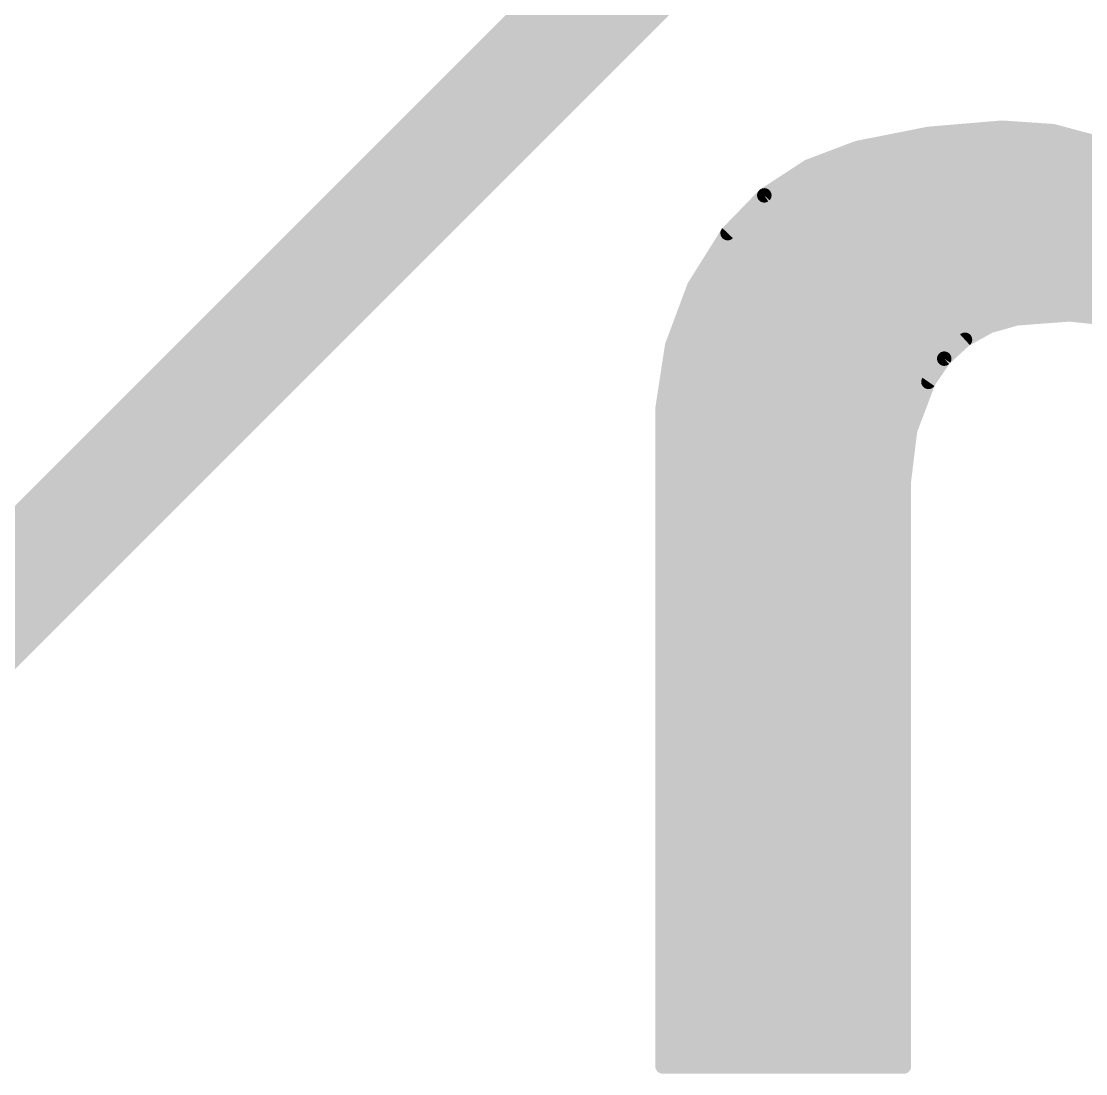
# Model space of a CAD drawing. Extents: x -20 to 87, y -16 to 68.
# Drawn here: x 2.314 to 4.186, y 48.438 to 50.289 of the extents above; entities that cross this region are included whole.
import ezdxf

# ---------------------------------------------------------------- set-up
doc = ezdxf.new("R2010")
doc.units = 0
doc.layers.add('1', color=12, linetype='CONTINUOUS')
doc.layers.add('22', color=40, linetype='CONTINUOUS')

msp = doc.modelspace()

# ---------------------------------------------------------------- linework, layer by layer
at = {"layer": '1', "const_width": 0.2032}
msp.add_lwpolyline([(1.79, 48.78), (4.66, 51.65)], dxfattribs=at)
at = {"layer": '22', "const_width": 0.0254}
for points in [[(4.0386, 50.1015), (3.9106, 50.0908)], [(4.128, 50.0954), (4.0386, 50.1015)], [(4.2146, 50.0722), (4.128, 50.0954)], [(3.9106, 50.0908), (3.7846, 50.0659)], [(3.9006, 50.0888), (4.1525, 50.0888)], [(3.7846, 50.0659), (3.698, 50.0332)], [(3.778, 50.0634), (4.2326, 50.0634)], [(3.7106, 50.038), (4.2847, 50.038)], [(3.698, 50.0332), (3.6205, 49.9825)], [(3.6665, 50.0126), (4.3234, 50.0126)], [(3.6205, 49.9825), (3.556, 49.9161)], [(3.6277, 49.9872), (4.3588, 49.9872)], [(3.6004, 49.9618), (4.3916, 49.9618)], [(3.5757, 49.9364), (4.418, 49.9364)], [(3.556, 49.9161), (3.4972, 49.8222)], [(3.5528, 49.911), (4.4443, 49.911)], [(3.5369, 49.8856), (4.47, 49.8856)], [(3.521, 49.8602), (4.4941, 49.8602)], [(3.5051, 49.8348), (4.5192, 49.8348)], [(3.4972, 49.8222), (3.4585, 49.7183)], [(3.4924, 49.8094), (5.908, 49.8094)], [(3.483, 49.784), (5.908, 49.784)], [(3.4735, 49.7586), (4.0374, 49.7586)], [(4.0165, 49.7527), (4.064, 49.7662)], [(4.064, 49.7662), (4.1568, 49.7732)], [(4.1568, 49.7732), (4.2494, 49.7637)], [(3.9734, 49.7286), (4.0165, 49.7527)], [(3.4641, 49.7332), (3.9817, 49.7332)], [(3.9369, 49.6953), (3.9734, 49.7286)], [(3.4585, 49.7183), (3.4417, 49.6087)], [(3.4569, 49.7078), (3.9506, 49.7078)], [(3.453, 49.6824), (3.9282, 49.6824)], [(3.9091, 49.6545), (3.9369, 49.6953)], [(3.4491, 49.657), (3.9108, 49.657)], [(3.8769, 49.5695), (3.9091, 49.6545)], [(3.4452, 49.6316), (3.9004, 49.6316)], [(3.4417, 49.6087), (3.4417, 48.4505)], [(3.4417, 49.6062), (3.8908, 49.6062)], [(3.4417, 49.5808), (3.8811, 49.5808)], [(3.4417, 49.5554), (3.8751, 49.5554)], [(3.8659, 49.4792), (3.8769, 49.5695)], [(3.4417, 49.53), (3.8721, 49.53)], [(3.4417, 49.5046), (3.869, 49.5046)], [(3.4417, 49.4792), (3.8659, 49.4792)], [(3.8659, 48.4505), (3.8659, 49.4792)], [(3.4417, 49.4538), (3.8659, 49.4538)], [(3.4417, 49.4284), (3.8659, 49.4284)], [(3.4417, 49.403), (3.8659, 49.403)], [(3.4417, 49.3776), (3.8659, 49.3776)], [(3.4417, 49.3522), (3.8659, 49.3522)], [(3.4417, 49.3268), (3.8659, 49.3268)], [(3.4417, 49.3014), (3.8659, 49.3014)], [(3.4417, 49.276), (3.8659, 49.276)], [(3.4417, 49.2506), (3.8659, 49.2506)], [(3.4417, 49.2252), (3.8659, 49.2252)], [(3.4417, 49.1998), (3.8659, 49.1998)], [(3.4417, 49.1744), (3.8659, 49.1744)], [(3.4417, 49.149), (3.8659, 49.149)], [(3.4417, 49.1236), (3.8659, 49.1236)], [(3.4417, 49.0982), (3.8659, 49.0982)], [(3.4417, 49.0728), (3.8659, 49.0728)], [(3.4417, 49.0474), (3.8659, 49.0474)], [(3.4417, 49.022), (3.8659, 49.022)], [(3.4417, 48.9966), (3.8659, 48.9966)], [(3.4417, 48.9712), (3.8659, 48.9712)], [(3.4417, 48.9458), (3.8659, 48.9458)], [(3.4417, 48.9204), (3.8659, 48.9204)], [(3.4417, 48.895), (3.8659, 48.895)], [(3.4417, 48.8696), (3.8659, 48.8696)], [(3.4417, 48.8442), (3.8659, 48.8442)], [(3.4417, 48.8188), (3.8659, 48.8188)], [(3.4417, 48.7934), (3.8659, 48.7934)], [(3.4417, 48.768), (3.8659, 48.768)], [(3.4417, 48.7426), (3.8659, 48.7426)], [(3.4417, 48.7172), (3.8659, 48.7172)], [(3.4417, 48.6918), (3.8659, 48.6918)], [(3.4417, 48.6664), (3.8659, 48.6664)], [(3.4417, 48.641), (3.8659, 48.641)], [(3.4417, 48.6156), (3.8659, 48.6156)], [(3.4417, 48.5902), (3.8659, 48.5902)], [(3.4417, 48.5648), (3.8659, 48.5648)], [(3.4417, 48.5394), (3.8659, 48.5394)], [(3.4417, 48.514), (3.8659, 48.514)], [(3.4417, 48.4886), (3.8659, 48.4886)], [(3.4417, 48.4632), (3.8659, 48.4632)], [(3.4417, 48.4505), (3.8659, 48.4505)]]:
    msp.add_lwpolyline(points, dxfattribs=at)
at = {"layer": '22', "const_width": 0.0127}
for points in [[(4.039, 50.1078, 1), (4.0382, 50.0952)], [(4.0391, 50.0952, 1), (4.0381, 50.1078)], [(4.1296, 50.1015, 1), (4.1264, 50.0892)], [(4.1276, 50.089, 1), (4.1284, 50.1017)], [(3.9006, 50.0951, 1), (3.9006, 50.0825)], [(3.9101, 50.0971, 1), (3.9111, 50.0845)], [(3.9118, 50.0846, 1), (3.9094, 50.097)], [(4.1525, 50.0825, 1), (4.1525, 50.0951)], [(3.778, 50.0697, 1), (3.778, 50.0571)], [(3.7834, 50.0721, 1), (3.7858, 50.0597)], [(3.7868, 50.06, 1), (3.7824, 50.0718)], [(3.7106, 50.0444, 1), (3.7106, 50.0317)], [(3.6957, 50.0392, 1), (3.7002, 50.0273)], [(3.7014, 50.0279, 1), (3.6945, 50.0386)], [(3.6665, 50.0189, 1), (3.6665, 50.0063)], [(3.6251, 49.9781, 1), (3.616, 49.9869)], [(3.6277, 49.9935, 1), (3.6277, 49.9809)], [(3.617, 49.9878, 1), (3.624, 49.9772)], [(3.6004, 49.9682, 1), (3.6004, 49.9555)], [(3.5757, 49.9427, 1), (3.5757, 49.9301)], [(3.5528, 49.9173, 1), (3.5528, 49.9047)], [(3.5514, 49.9205, 1), (3.5606, 49.9117)], [(3.5614, 49.9127, 1), (3.5506, 49.9195)], [(3.5369, 49.892, 1), (3.5369, 49.8793)], [(3.521, 49.8665, 1), (3.521, 49.8539)], [(3.5051, 49.8411, 1), (3.5051, 49.8285)], [(3.4918, 49.8255, 1), (3.5025, 49.8188)], [(3.5031, 49.8199, 1), (3.4912, 49.8244)], [(3.4924, 49.8158, 1), (3.4924, 49.8031)], [(3.483, 49.7903, 1), (3.483, 49.7777)], [(3.4735, 49.7649, 1), (3.4735, 49.7523)], [(4.0374, 49.7523, 1), (4.0374, 49.7649)], [(4.0635, 49.7725, 1), (4.0645, 49.7599)], [(4.0657, 49.7601, 1), (4.0623, 49.7723)], [(4.1575, 49.7795, 1), (4.1562, 49.7668)], [(4.1573, 49.7668, 1), (4.1563, 49.7795)], [(4.0148, 49.7588, 1), (4.0183, 49.7465)], [(4.0196, 49.7471, 1), (4.0134, 49.7582)], [(3.4641, 49.7396, 1), (3.4641, 49.7269)], [(3.9703, 49.7341, 1), (3.9765, 49.723)], [(3.9777, 49.7239, 1), (3.9691, 49.7333)], [(3.9817, 49.7269, 1), (3.9817, 49.7396)], [(3.4569, 49.7141, 1), (3.4569, 49.7015)], [(3.4526, 49.7205, 1), (3.4645, 49.716)], [(3.4648, 49.7173, 1), (3.4523, 49.7192)], [(3.9506, 49.7015, 1), (3.9506, 49.7141)], [(3.453, 49.6887, 1), (3.453, 49.6761)], [(3.9282, 49.6761, 1), (3.9282, 49.6887)], [(3.9327, 49.7, 1), (3.9412, 49.6906)], [(3.9422, 49.6917, 1), (3.9317, 49.6989)], [(3.4491, 49.6634, 1), (3.4491, 49.6507)], [(3.9039, 49.6581, 1), (3.9143, 49.6509)], [(3.915, 49.6522, 1), (3.9032, 49.6568)], [(3.9108, 49.6507, 1), (3.9108, 49.6634)], [(3.4452, 49.6379, 1), (3.4452, 49.6253)], [(3.9004, 49.6253, 1), (3.9004, 49.6379)], [(3.448, 49.6087, 1), (3.4354, 49.6087)], [(3.4354, 49.6097, 1), (3.448, 49.6077)], [(3.4417, 49.6125, 1), (3.4417, 49.5999)], [(3.8908, 49.5999, 1), (3.8908, 49.6125)], [(3.4417, 49.5872, 1), (3.4417, 49.5745)], [(3.8811, 49.5745, 1), (3.8811, 49.5872)], [(3.4417, 49.5618, 1), (3.4417, 49.5491)], [(3.8832, 49.5687, 1), (3.8705, 49.5702)], [(3.8709, 49.5717, 1), (3.8828, 49.5672)], [(3.8751, 49.5491, 1), (3.8751, 49.5618)], [(3.4417, 49.5363, 1), (3.4417, 49.5237)], [(3.8721, 49.5237, 1), (3.8721, 49.5363)], [(3.4417, 49.511, 1), (3.4417, 49.4983)], [(3.869, 49.4983, 1), (3.869, 49.511)], [(3.4417, 49.4856, 1), (3.4417, 49.4729)], [(3.8723, 49.4792, 1), (3.8596, 49.4792)], [(3.8659, 49.4729, 1), (3.8659, 49.4856)], [(3.8596, 49.48, 1), (3.8722, 49.4784)], [(3.4417, 49.4601, 1), (3.4417, 49.4475)], [(3.8659, 49.4475, 1), (3.8659, 49.4601)], [(3.4417, 49.4348, 1), (3.4417, 49.4221)], [(3.8659, 49.4221, 1), (3.8659, 49.4348)], [(3.4417, 49.4094, 1), (3.4417, 49.3967)], [(3.8659, 49.3967, 1), (3.8659, 49.4094)], [(3.4417, 49.3839, 1), (3.4417, 49.3713)], [(3.8659, 49.3713, 1), (3.8659, 49.3839)], [(3.4417, 49.3586, 1), (3.4417, 49.3459)], [(3.8659, 49.3459, 1), (3.8659, 49.3586)], [(3.4417, 49.3332, 1), (3.4417, 49.3205)], [(3.8659, 49.3205, 1), (3.8659, 49.3332)], [(3.4417, 49.3077, 1), (3.4417, 49.2951)], [(3.8659, 49.2951, 1), (3.8659, 49.3077)], [(3.4417, 49.2824, 1), (3.4417, 49.2697)], [(3.8659, 49.2697, 1), (3.8659, 49.2824)], [(3.4417, 49.257, 1), (3.4417, 49.2443)], [(3.8659, 49.2443, 1), (3.8659, 49.257)], [(3.4417, 49.2315, 1), (3.4417, 49.2189)], [(3.8659, 49.2189, 1), (3.8659, 49.2315)], [(3.4417, 49.2062, 1), (3.4417, 49.1935)], [(3.8659, 49.1935, 1), (3.8659, 49.2062)], [(3.4417, 49.1808, 1), (3.4417, 49.1681)], [(3.8659, 49.1681, 1), (3.8659, 49.1808)], [(3.4417, 49.1553, 1), (3.4417, 49.1427)], [(3.8659, 49.1427, 1), (3.8659, 49.1553)], [(3.4417, 49.13, 1), (3.4417, 49.1173)], [(3.8659, 49.1173, 1), (3.8659, 49.13)], [(3.4417, 49.1046, 1), (3.4417, 49.0919)], [(3.8659, 49.0919, 1), (3.8659, 49.1046)], [(3.4417, 49.0791, 1), (3.4417, 49.0665)], [(3.8659, 49.0665, 1), (3.8659, 49.0791)], [(3.4417, 49.0538, 1), (3.4417, 49.0411)], [(3.8659, 49.0411, 1), (3.8659, 49.0538)], [(3.4417, 49.0284, 1), (3.4417, 49.0157)], [(3.8659, 49.0157, 1), (3.8659, 49.0284)], [(3.4417, 49.0029, 1), (3.4417, 48.9903)], [(3.8659, 48.9903, 1), (3.8659, 49.0029)], [(3.4417, 48.9776, 1), (3.4417, 48.9649)], [(3.8659, 48.9649, 1), (3.8659, 48.9776)], [(3.4417, 48.9522, 1), (3.4417, 48.9395)], [(3.8659, 48.9395, 1), (3.8659, 48.9522)], [(3.4417, 48.9267, 1), (3.4417, 48.9141)], [(3.8659, 48.9141, 1), (3.8659, 48.9267)], [(3.4417, 48.9014, 1), (3.4417, 48.8887)], [(3.8659, 48.8887, 1), (3.8659, 48.9014)], [(3.4417, 48.876, 1), (3.4417, 48.8633)], [(3.8659, 48.8633, 1), (3.8659, 48.876)], [(3.4417, 48.8505, 1), (3.4417, 48.8379)], [(3.8659, 48.8379, 1), (3.8659, 48.8505)], [(3.4417, 48.8252, 1), (3.4417, 48.8125)], [(3.8659, 48.8125, 1), (3.8659, 48.8252)], [(3.4417, 48.7998, 1), (3.4417, 48.7871)], [(3.8659, 48.7871, 1), (3.8659, 48.7998)], [(3.4417, 48.7743, 1), (3.4417, 48.7617)], [(3.8659, 48.7617, 1), (3.8659, 48.7743)], [(3.4417, 48.749, 1), (3.4417, 48.7363)], [(3.8659, 48.7363, 1), (3.8659, 48.749)], [(3.4417, 48.7236, 1), (3.4417, 48.7109)], [(3.8659, 48.7109, 1), (3.8659, 48.7236)], [(3.4417, 48.6981, 1), (3.4417, 48.6855)], [(3.8659, 48.6855, 1), (3.8659, 48.6981)], [(3.4417, 48.6728, 1), (3.4417, 48.6601)], [(3.8659, 48.6601, 1), (3.8659, 48.6728)], [(3.4417, 48.6474, 1), (3.4417, 48.6347)], [(3.8659, 48.6347, 1), (3.8659, 48.6474)], [(3.4417, 48.6219, 1), (3.4417, 48.6093)], [(3.8659, 48.6093, 1), (3.8659, 48.6219)], [(3.4417, 48.5966, 1), (3.4417, 48.5839)], [(3.8659, 48.5839, 1), (3.8659, 48.5966)], [(3.4417, 48.5712, 1), (3.4417, 48.5585)], [(3.8659, 48.5585, 1), (3.8659, 48.5712)], [(3.4417, 48.5457, 1), (3.4417, 48.5331)], [(3.8659, 48.5331, 1), (3.8659, 48.5457)], [(3.4417, 48.5204, 1), (3.4417, 48.5077)], [(3.8659, 48.5077, 1), (3.8659, 48.5204)], [(3.4417, 48.495, 1), (3.4417, 48.4823)], [(3.8659, 48.4823, 1), (3.8659, 48.495)], [(3.4417, 48.4569, 1), (3.4417, 48.4442)], [(3.4417, 48.4695, 1), (3.4417, 48.4569)], [(3.8659, 48.4569, 1), (3.8659, 48.4695)], [(3.8659, 48.4442, 1), (3.8659, 48.4569)], [(3.4354, 48.4505, 1), (3.448, 48.4505)], [(3.8596, 48.4505, 1), (3.8723, 48.4505)]]:
    msp.add_lwpolyline(points, format="xyb", dxfattribs=at)

doc.saveas('drawing.dxf')
